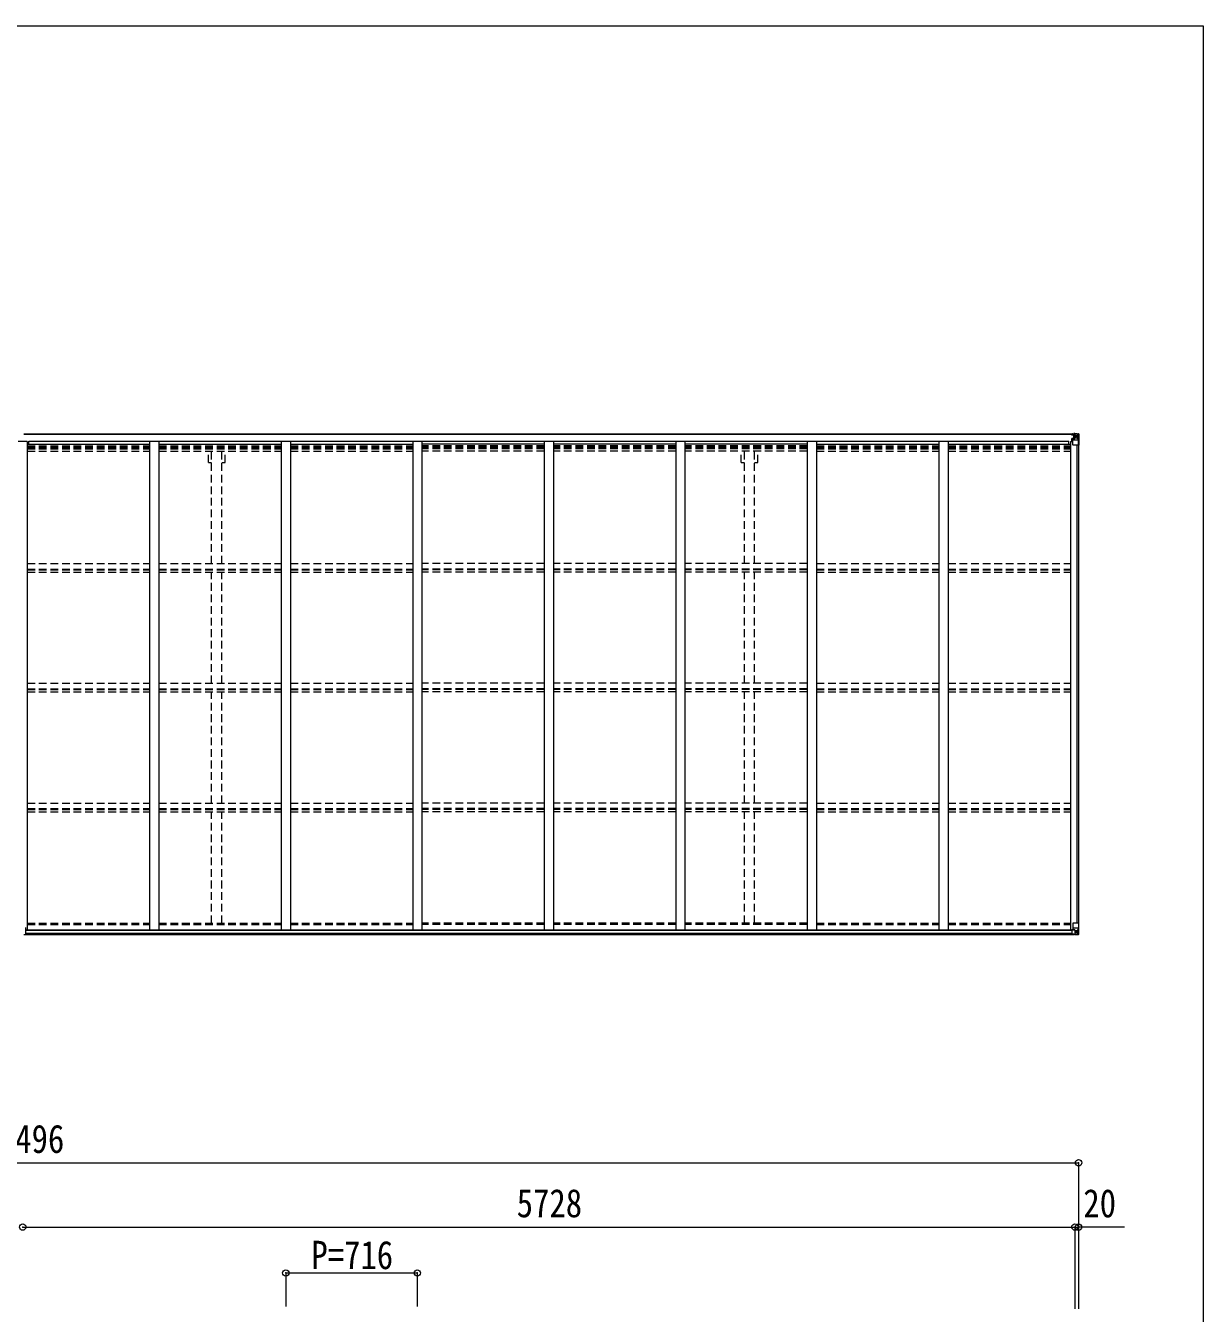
# Model space of a CAD drawing. Units: millimetres at full size, sheet at 1:35. Extents: x -9837 to 9837, y -6790 to 6790.
# Drawn here: x 2933 to 9343, y -216 to 6790 of the extents above; entities that cross this region are included whole.
import ezdxf
from ezdxf.enums import TextEntityAlignment as Align

# ---------------------------------------------------------------- set-up
doc = ezdxf.new("R2010")
doc.units = ezdxf.units.MM
doc.header["$LTSCALE"] = 35
doc.header["$PDMODE"] = 32
doc.header["$PDSIZE"] = 35
doc.linetypes.add('DASHED1', pattern=[1.8, 1.2, -0.6])
for name, color, linetype, lineweight in [('0-3_ELV2', 4, 'Continuous', 9), ('0-4_TABLE1', 6, 'Continuous', 9), ('0-6_OTH_LINE', 6, 'Continuous', 9), ('F-0_240', 7, 'Continuous', 9)]:
    doc.layers.add(name, color=color, linetype=linetype, lineweight=lineweight)
doc.styles.add('ＭＳ ゴシック', font='')
doc.styles.get('ＭＳ ゴシック').set_extended_font_data('MS Gothic')

msp = doc.modelspace()

# ---------------------------------------------------------------- linework, layer by layer
at = {"layer": '0-3_ELV2'}
for p, q in [((2922.63, 4569.13), (8642.63, 4569.13)), ((2922.63, 4566.98), (8642.63, 4566.98)), ((2941.13, 4527.01), (2891.13, 4527.01)), ((2941.13, 4527.01), (2941.13, 1870.9)), ((2941.13, 4513.33), (3607.13, 4513.33)), ((2948.63, 4513.33), (2948.63, 4528.84)), ((2948.63, 4528.84), (8611.63, 4528.84)), ((3607.13, 4528.82), (3607.13, 1870.9)), ((3657.13, 4528.82), (3657.13, 1870.9)), ((3657.13, 4513.33), (4323.13, 4513.33)), ((4323.13, 4528.82), (4323.13, 1870.9)), ((4373.13, 4528.82), (4373.13, 1870.9)), ((4373.13, 4513.33), (5039.13, 4513.33)), ((5039.13, 4528.82), (5039.13, 1870.9)), ((5089.13, 4528.82), (5089.13, 1870.9)), ((5755.13, 4513.33), (5089.13, 4513.33)), ((5755.13, 4528.82), (5755.13, 1870.9)), ((5805.13, 4528.82), (5805.13, 1870.9)), ((6471.13, 4513.33), (5805.13, 4513.33)), ((6471.13, 4528.82), (6471.13, 1870.9)), ((6521.13, 4528.82), (6521.13, 1870.9)), ((7187.13, 4513.33), (6521.13, 4513.33)), ((7187.13, 4528.82), (7187.13, 1870.9)), ((7237.13, 4528.82), (7237.13, 1870.9)), ((7237.13, 4513.33), (7903.13, 4513.33)), ((7903.13, 4528.82), (7903.13, 1870.9)), ((7953.13, 4528.82), (7953.13, 1870.9)), ((7953.13, 4513.33), (8619.13, 4513.33)), ((8611.63, 4513.33), (8611.63, 4528.84)), ((8619.13, 4527.01), (8619.13, 1870.9)), ((8619.13, 4527.01), (8632.13, 4527.01)), ((8654.43, 4508.36), (8654.43, 1906.92)), ((8664.13, 4508.36), (8664.13, 1906.92)), ((2922.63, 1845.13), (8637.63, 1845.13)), ((2932.63, 1870.9), (8639.4, 1870.9)), ((2932.63, 1868.64), (8627.63, 1868.64)), ((2932.63, 1853.02), (8627.63, 1853.02))]:
    msp.add_line(p, q, dxfattribs=at)
at = {"layer": '0-3_ELV2', "linetype": 'DASHED1'}
for p, q in [((2941.13, 4504.93), (3607.13, 4504.93)), ((2941.13, 4496.73), (3607.13, 4496.73)), ((2941.13, 4492.8), (3607.13, 4492.8)), ((2941.13, 4487.72), (3607.13, 4487.72)), ((3657.13, 4504.93), (4323.13, 4504.93)), ((3657.13, 4496.73), (4323.13, 4496.73)), ((3657.13, 4492.8), (4323.13, 4492.8)), ((3657.13, 4487.72), (4323.13, 4487.72)), ((4373.13, 4504.93), (5039.13, 4504.93)), ((4373.13, 4496.73), (5039.13, 4496.73)), ((4373.13, 4492.8), (5039.13, 4492.8)), ((4373.13, 4487.72), (5039.13, 4487.72)), ((5755.13, 4504.93), (5089.13, 4504.93)), ((5755.13, 4496.73), (5089.13, 4496.73)), ((5755.13, 4492.8), (5089.13, 4492.8)), ((5755.13, 4487.72), (5089.13, 4487.72)), ((6471.13, 4504.93), (5805.13, 4504.93)), ((6471.13, 4496.73), (5805.13, 4496.73)), ((6471.13, 4492.8), (5805.13, 4492.8)), ((6471.13, 4487.72), (5805.13, 4487.72)), ((7187.13, 4504.93), (6521.13, 4504.93)), ((7187.13, 4496.73), (6521.13, 4496.73)), ((7187.13, 4492.8), (6521.13, 4492.8)), ((7187.13, 4487.72), (6521.13, 4487.72)), ((7237.13, 4504.93), (7903.13, 4504.93)), ((7237.13, 4496.73), (7903.13, 4496.73)), ((7237.13, 4492.8), (7903.13, 4492.8)), ((7237.13, 4487.72), (7903.13, 4487.72)), ((7953.13, 4504.93), (8619.13, 4504.93)), ((7953.13, 4496.73), (8619.13, 4496.73)), ((7953.13, 4492.8), (8619.13, 4492.8)), ((7953.13, 4487.72), (8619.13, 4487.72)), ((2941.13, 4474.72), (3607.13, 4474.72)), ((3657.13, 4474.72), (4323.13, 4474.72)), ((3926.93, 4413.13), (3926.93, 4474.72)), ((3944.63, 3863.6), (3944.63, 4474.72)), ((3999.63, 3863.6), (3999.63, 4474.72)), ((4017.33, 4413.13), (4017.33, 4474.72)), ((4373.13, 4474.72), (5039.13, 4474.72)), ((5755.13, 4474.72), (5089.13, 4474.72)), ((6471.13, 4474.72), (5805.13, 4474.72)), ((7187.13, 4474.72), (6521.13, 4474.72)), ((6826.93, 4413.13), (6826.93, 4474.72)), ((6844.63, 3863.6), (6844.63, 4474.72)), ((6899.63, 3863.6), (6899.63, 4474.72)), ((6917.33, 4413.13), (6917.33, 4474.72)), ((7237.13, 4474.72), (7903.13, 4474.72)), ((7953.13, 4474.72), (8619.13, 4474.72)), ((3926.93, 4413.13), (3944.63, 4413.13)), ((3999.63, 4413.13), (4017.33, 4413.13)), ((6826.93, 4413.13), (6844.63, 4413.13)), ((6899.63, 4413.13), (6917.33, 4413.13)), ((2941.13, 3863.6), (3607.1, 3863.6)), ((3657.13, 3863.6), (4323.1, 3863.6)), ((4373.13, 3863.6), (5039.1, 3863.6)), ((5755.13, 3863.6), (5089.13, 3863.6)), ((6471.13, 3863.6), (5805.13, 3863.6)), ((7187.1, 3863.6), (6521.13, 3863.6)), ((7237.13, 3863.6), (7903.13, 3863.6)), ((7953.13, 3863.6), (8619.1, 3863.6)), ((2941.13, 3833.87), (3607.1, 3833.87)), ((2941.13, 3829.32), (3607.1, 3829.32)), ((2941.13, 3816.31), (3607.1, 3816.31)), ((3657.13, 3833.87), (4323.1, 3833.87)), ((3657.13, 3829.32), (4323.1, 3829.32)), ((3657.13, 3816.31), (4323.1, 3816.31)), ((3944.63, 3211.82), (3944.63, 3816.31)), ((3999.63, 3211.82), (3999.63, 3816.31)), ((4373.13, 3833.87), (5039.1, 3833.87)), ((4373.13, 3829.32), (5039.1, 3829.32)), ((4373.13, 3816.31), (5039.1, 3816.31)), ((5755.13, 3833.87), (5089.13, 3833.87)), ((5755.13, 3829.32), (5089.13, 3829.32)), ((5755.13, 3816.31), (5089.13, 3816.31)), ((6471.13, 3833.87), (5805.13, 3833.87)), ((6471.13, 3829.32), (5805.13, 3829.32)), ((6471.13, 3816.31), (5805.13, 3816.31)), ((7187.1, 3833.87), (6521.13, 3833.87)), ((7187.1, 3829.32), (6521.13, 3829.32)), ((7187.1, 3816.31), (6521.13, 3816.31)), ((6844.63, 3211.82), (6844.63, 3816.31)), ((6899.63, 3211.82), (6899.63, 3816.31)), ((7237.13, 3833.87), (7903.13, 3833.87)), ((7237.13, 3829.32), (7903.13, 3829.32)), ((7237.13, 3816.31), (7903.13, 3816.31)), ((7953.13, 3833.87), (8619.1, 3833.87)), ((7953.13, 3829.32), (8619.1, 3829.32)), ((7953.13, 3816.31), (8619.1, 3816.31)), ((2941.13, 3211.94), (3607.1, 3211.94)), ((2941.13, 3182.21), (3607.1, 3182.21)), ((2941.13, 3177.66), (3607.1, 3177.66)), ((2941.13, 3164.65), (3607.1, 3164.65)), ((3657.13, 3211.94), (4323.1, 3211.94)), ((3657.13, 3182.21), (4323.1, 3182.21)), ((3657.13, 3177.66), (4323.1, 3177.66)), ((3657.13, 3164.65), (4323.1, 3164.65)), ((3944.63, 2560.16), (3944.63, 3163.45)), ((3999.63, 2560.16), (3999.63, 3163.45)), ((4373.13, 3211.94), (5039.1, 3211.94)), ((4373.13, 3182.21), (5039.1, 3182.21)), ((4373.13, 3177.66), (5039.1, 3177.66)), ((4373.13, 3164.65), (5039.1, 3164.65)), ((5755.13, 3211.94), (5089.13, 3211.94)), ((5755.13, 3182.21), (5089.13, 3182.21)), ((5755.13, 3177.66), (5089.13, 3177.66)), ((5755.13, 3164.65), (5089.13, 3164.65)), ((6471.13, 3211.94), (5805.13, 3211.94)), ((6471.13, 3182.21), (5805.13, 3182.21)), ((6471.13, 3177.66), (5805.13, 3177.66)), ((6471.13, 3164.65), (5805.13, 3164.65)), ((7187.1, 3211.94), (6521.13, 3211.94)), ((7187.1, 3182.21), (6521.13, 3182.21)), ((7187.1, 3177.66), (6521.13, 3177.66)), ((7187.1, 3164.65), (6521.13, 3164.65)), ((6844.63, 2560.16), (6844.63, 3163.45)), ((6899.63, 2560.16), (6899.63, 3163.45)), ((7237.13, 3211.94), (7903.13, 3211.94)), ((7237.13, 3182.21), (7903.13, 3182.21)), ((7237.13, 3177.66), (7903.13, 3177.66)), ((7237.13, 3164.65), (7903.13, 3164.65)), ((7953.13, 3211.94), (8619.1, 3211.94)), ((7953.13, 3182.21), (8619.1, 3182.21)), ((7953.13, 3177.66), (8619.1, 3177.66)), ((7953.13, 3164.65), (8619.1, 3164.65)), ((2941.13, 2560.28), (3607.1, 2560.28)), ((2941.13, 2530.55), (3607.1, 2530.55)), ((2941.13, 2526), (3607.1, 2526)), ((3657.13, 2560.28), (4323.1, 2560.28)), ((3657.13, 2530.55), (4323.1, 2530.55)), ((3657.13, 2526), (4323.1, 2526)), ((4373.13, 2560.28), (5039.1, 2560.28)), ((4373.13, 2530.55), (5039.1, 2530.55)), ((4373.13, 2526), (5039.1, 2526)), ((5755.13, 2560.28), (5089.13, 2560.28)), ((5755.13, 2530.55), (5089.13, 2530.55)), ((5755.13, 2526), (5089.13, 2526)), ((6471.13, 2560.28), (5805.13, 2560.28)), ((6471.13, 2530.55), (5805.13, 2530.55)), ((6471.13, 2526), (5805.13, 2526)), ((7187.1, 2560.28), (6521.13, 2560.28)), ((7187.1, 2530.55), (6521.13, 2530.55)), ((7187.1, 2526), (6521.13, 2526)), ((7237.13, 2560.28), (7903.13, 2560.28)), ((7237.13, 2530.55), (7903.13, 2530.55)), ((7237.13, 2526), (7903.13, 2526)), ((7953.13, 2560.28), (8619.1, 2560.28)), ((7953.13, 2530.55), (8619.1, 2530.55)), ((7953.13, 2526), (8619.1, 2526)), ((2941.13, 2512.99), (3607.1, 2512.99)), ((3657.13, 2512.99), (4323.1, 2512.99)), ((3944.63, 1907.07), (3944.63, 2511.79)), ((3999.63, 1907.07), (3999.63, 2511.79)), ((4373.13, 2512.99), (5039.1, 2512.99)), ((5755.13, 2512.99), (5089.13, 2512.99)), ((6471.13, 2512.99), (5805.13, 2512.99)), ((7187.1, 2512.99), (6521.13, 2512.99)), ((6844.63, 1907.07), (6844.63, 2511.79)), ((6899.63, 1907.07), (6899.63, 2511.79)), ((7237.13, 2512.99), (7903.13, 2512.99)), ((7953.13, 2512.99), (8619.1, 2512.99)), ((2941.13, 1907.07), (3607.13, 1907.07)), ((2941.13, 1898.73), (3607.13, 1898.73)), ((3657.13, 1907.07), (4323.13, 1907.07)), ((3657.13, 1898.73), (4323.13, 1898.73)), ((4373.13, 1907.07), (5039.13, 1907.07)), ((4373.13, 1898.73), (5039.13, 1898.73)), ((5755.13, 1907.07), (5089.13, 1907.07)), ((5755.13, 1898.73), (5089.13, 1898.73)), ((6471.13, 1907.07), (5805.13, 1907.07)), ((6471.13, 1898.73), (5805.13, 1898.73)), ((7187.13, 1907.07), (6521.13, 1907.07)), ((7187.13, 1898.73), (6521.13, 1898.73)), ((7237.13, 1907.07), (7903.13, 1907.07)), ((7237.13, 1898.73), (7903.13, 1898.73)), ((7953.13, 1907.07), (8619.13, 1907.07)), ((7953.13, 1898.73), (8619.13, 1898.73))]:
    msp.add_line(p, q, dxfattribs=at)
at = {"layer": '0-4_TABLE1'}
for p, q in [((8626.13, 4564.37), (8626.13, 4566.98)), ((8632.13, 4566.06), (8626.13, 4566.06)), ((8627.13, 4566.98), (8627.13, 4566.06)), ((8627.13, 4564.33), (8642.14, 4564.2)), ((8632.33, 4569.56), (8630.64, 4569.13)), ((8642.14, 4564.36), (8632.13, 4564.45)), ((8632.33, 4569.56), (8632.63, 4569.56)), ((8632.63, 4569.56), (8632.63, 4569.13)), ((8634.13, 4565.29), (8634.13, 4566.98)), ((8634.13, 4566.32), (8642.13, 4566.32)), ((8634.13, 4566.29), (8642.13, 4566.29)), ((8634.13, 4565.29), (8642.63, 4565.29)), ((8637.63, 4569.13), (8637.63, 4571.75)), ((8637.63, 4571.75), (8665.19, 4570.07)), ((8644.13, 4570.47), (8637.63, 4570.87)), ((8637.63, 4569.94), (8642.63, 4569.86)), ((8638.63, 4544.25), (8638.63, 4564.22)), ((8642.52, 4563.99), (8638.63, 4563.99)), ((8638.63, 4560.36), (8642.63, 4560.36)), ((8642.13, 4566.32), (8642.13, 4564.36)), ((8642.14, 4564.2), (8642.14, 4564.36)), ((8642.63, 4565.65), (8644.13, 4565.65)), ((8642.63, 4562.11), (8656.13, 4562.11)), ((8644.13, 4545.26), (8644.13, 4571.36)), ((8644.13, 4571.24), (8656.13, 4570.46)), ((8650.65, 4554.92), (8650.65, 4553.96)), ((8658.46, 4562.06), (8656.13, 4562.12)), ((8656.22, 4570.45), (8664.15, 4569.98)), ((8658.46, 4548.59), (8658.46, 4562.06)), ((8659.32, 4565.57), (8662.05, 4569.23)), ((8663.29, 4569.01), (8663.29, 4568.94)), ((8663.29, 4508.36), (8663.29, 4568.94)), ((8665.19, 4570.02), (8665.19, 4570.06)), ((8666.13, 4569.07), (8666.13, 4508.36)), ((8632.68, 4543.27), (8627.63, 4543.23)), ((8627.63, 4527.01), (8627.63, 4543.23)), ((8627.63, 4541.51), (8632.13, 4541.48)), ((8627.63, 4531.36), (8632.13, 4531.36)), ((8628.63, 4543.23), (8628.63, 4541.5)), ((8632.13, 4509.36), (8632.13, 4542.45)), ((8656.13, 4535.02), (8632.13, 4535.02)), ((8643.31, 4545), (8632.96, 4543.35)), ((8632.96, 4542.71), (8643.31, 4544.37)), ((8632.96, 4543.35), (8632.96, 4542.71)), ((8666.13, 4508.36), (8633.13, 4508.36)), ((8638.63, 4552.15), (8642.63, 4552.15)), ((8642.63, 4548.56), (8656.13, 4548.56)), ((8643.31, 4544.37), (8643.31, 4545)), ((8656.13, 4548.56), (8658.46, 4548.59)), ((8656.13, 4548.56), (8656.13, 4548.56)), ((8662.74, 4535.24), (8656.13, 4535.02)), ((8662.74, 4535.24), (8658.6, 4547.32)), ((8632.13, 1905.92), (8632.13, 1872.82)), ((8666.13, 1906.92), (8633.13, 1906.92)), ((8663.29, 1906.92), (8663.29, 1846.34)), ((8666.13, 1846.21), (8666.13, 1906.92)), ((2932.63, 1848.99), (2932.63, 1881.31)), ((2932.63, 1848.99), (2932.63, 1848.95)), ((8627.63, 1869.77), (8627.63, 1849.61)), ((8637.63, 1870.71), (8628.63, 1870.68)), ((8628.63, 1848.9), (8637.63, 1848.84)), ((8656.13, 1880.25), (8632.13, 1880.25)), ((8632.96, 1872.57), (8643.31, 1870.91)), ((8632.96, 1871.93), (8632.96, 1872.57)), ((8640.61, 1870.71), (8632.96, 1871.93)), ((8644.13, 1870.71), (8637.63, 1870.71)), ((8637.63, 1843.52), (8637.63, 1849.47)), ((8643.31, 1870.91), (8643.31, 1870.71)), ((8644.13, 1870.71), (8644.13, 1843.92)), ((8644.13, 1866.72), (8656.13, 1866.72)), ((8656.13, 1853.16), (8644.13, 1853.16)), ((8644.13, 1844.04), (8656.13, 1844.82)), ((8651.61, 1860.36), (8651.61, 1861.32)), ((8662.74, 1880.04), (8656.13, 1880.25)), ((8656.13, 1866.72), (8656.13, 1866.72)), ((8656.13, 1866.72), (8658.46, 1866.69)), ((8658.46, 1853.22), (8656.13, 1853.16)), ((8656.22, 1844.83), (8664.15, 1845.3)), ((8658.46, 1866.69), (8658.46, 1853.22)), ((8662.74, 1880.04), (8658.6, 1867.96)), ((8659.32, 1849.71), (8662.05, 1846.04)), ((8663.29, 1846.27), (8663.29, 1846.34)), ((8665.19, 1845.25), (8665.19, 1845.21))]:
    msp.add_line(p, q, dxfattribs=at)
for points in [[(8632.13, 4566.06), (8632.13, 4564.44), (8626.13, 4564.49)], [(8637.63, 4570.36), (8642.63, 4570.36), (8642.63, 4544.89)], [(8649.69, 4556.84), (8648.73, 4556.84), (8648.73, 4555.88), (8649.69, 4555.88)], [(8651.61, 4557.8), (8651.61, 4558.76), (8650.65, 4558.76), (8650.65, 4557.8)], [(8650.65, 4553.96), (8651.61, 4553.96), (8651.61, 4554.92)], [(8652.57, 4555.88), (8653.53, 4555.88), (8653.53, 4556.84), (8652.57, 4556.84)], [(8627.63, 1849.61), (8627.64, 1849.5), (8637.63, 1849.47)], [(8665.19, 1845.21), (8656.13, 1844.66), (8637.63, 1843.52)], [(8649.69, 1859.4), (8648.73, 1859.4), (8648.73, 1858.44), (8649.69, 1858.44)], [(8651.61, 1861.32), (8650.65, 1861.32), (8650.65, 1860.36)], [(8650.65, 1857.48), (8650.65, 1856.52), (8651.61, 1856.52), (8651.61, 1857.48)], [(8652.57, 1858.44), (8653.53, 1858.44), (8653.53, 1859.4), (8652.57, 1859.4)]]:
    msp.add_lwpolyline(points, dxfattribs=at)
for centre in [(8651.13, 4556.36), (8651.13, 1858.92)]:
    msp.add_circle(centre, 5.3, dxfattribs=at)
for centre, radius, start, end in [((8626.99, 4572.02), 7.69, 263.56574, 271.03001), ((8642.13, 4566.82), 0.5, 270.00309, 0.00198), ((8642.13, 4566.79), 0.5, 269.99891, 359.99891), ((8642.13, 4563.86), 0.5, 359.95536, 89.47105), ((8642.12, 4563.68), 0.513, 358.95293, 88.11972), ((8649.69, 4557.8), 0.96, 270, 0), ((8649.69, 4554.92), 0.96, 0, 90), ((8652.57, 4557.8), 0.96, 180, 270), ((8652.57, 4554.92), 0.96, 90, 180), ((8663.98, 4582.68), 12.7, 264.89689, 270.75534), ((8662.01, 4569.06), 1.28, 357.54105, 48.82169), ((8665.13, 4569.07), 0.999, 0.04917, 86.5576), ((8665.13, 4569.07), 1, 359.99921, 86.49983), ((8665.13, 4569.03), 0.999, 0.04917, 86.5576), ((8633.07, 4542.42), 0.937, 96.73234, 177.67791), ((8633.07, 4541.78), 0.937, 96.73234, 177.67791), ((8633.13, 4509.36), 1, 180, 270), ((8643.2, 4545.93), 0.937, 276.73234, 357.67791), ((8643.2, 4545.3), 0.937, 276.73234, 357.67791), ((8633.13, 1905.92), 1, 90, 180), ((2931.63, 1881.31), 1, 0, 90), ((8633.07, 1873.5), 0.937, 182.32209, 263.26766), ((8633.07, 1872.86), 0.937, 182.32209, 263.26766), ((8643.2, 1869.98), 0.937, 50.93398, 83.26766), ((8649.69, 1860.36), 0.96, 270, 0), ((8649.69, 1857.48), 0.96, 0, 90), ((8652.57, 1860.36), 0.96, 180, 270), ((8652.57, 1857.48), 0.96, 90, 180), ((8662, 1846.21), 1.28, 311.17831, 2.45895), ((8663.98, 1832.6), 12.7, 89.24466, 95.10311), ((8665.13, 1846.25), 0.999, 273.4424, 359.95083), ((8665.13, 1846.21), 0.999, 273.4424, 359.95083), ((8665.13, 1846.21), 1, 273.50017, 0.00079)]:
    msp.add_arc(centre, radius, start, end, dxfattribs=at)
for centre, major_axis, ratio, start_param, end_param in [((8737.88, 4562.11), (-81.75, 0), 0.061163, 6.2824128, 6.2831853), ((8661.33, 4561.98), (-0.03, 5), 0.573921, 0.7672717, 1.551125), ((8663, 4567.05), (0.02, 3), 0.466854, 0.125683, 0.7596956), ((8663.19, 4570.15), (-2, 0.12), 0.060933, 2.0712557, 3.1453404), ((8464.19, 4582.38), (-201, 12.36), 0.060933, 3.1453404, 3.145839), ((8659.87, 4548.61), (0, 3), 0.468246, 1.5772882, 2.0127935), ((8662.02, 4537.59), (-0.85, 2.32), 0.403757, 3.0087805, 3.9744392), ((8628.63, 1869.77), (-1, -0.021), 0.906239, 4.6936843, 6.2644806), ((8628.63, 1849.6), (-1, 0.012), 0.707053, 0.1587743, 1.5795216), ((8737.88, 1853.16), (-81.75, 0), 0.061163, 0, 0.0007725), ((8661.33, 1853.3), (-0.03, -5), 0.573921, 4.7320603, 5.5159136), ((8659.87, 1866.67), (0, -3), 0.468246, 4.2703918, 4.7058971), ((8663, 1848.23), (0.02, -3), 0.466854, 5.5234897, 6.1575023), ((8662.02, 1877.69), (-0.85, -2.32), 0.403757, 2.3087461, 3.2744049), ((8663.19, 1845.13), (-2, -0.12), 0.060933, 3.1378449, 4.2119296), ((8464.19, 1832.9), (-201, -12.36), 0.060933, 3.1373463, 3.1378449)]:
    msp.add_ellipse(centre, major_axis=major_axis, ratio=ratio, start_param=start_param, end_param=end_param, dxfattribs=at)
at = {"layer": '0-6_OTH_LINE'}
for p, q in [((-2831.87, 603.15), (8664.13, 603.15)), ((8664.13, 603.15), (8664.13, -189.5)), ((2916.13, 253.15), (8644.13, 253.15)), ((8644.13, 253.15), (8644.13, -192.26)), ((8644.13, 253.15), (8664.13, 253.15)), ((8664.13, 253.15), (8664.13, -192.26)), ((4348.13, 3.15), (4348.13, -179.31)), ((4348.13, 3.15), (5064.13, 3.15)), ((5064.13, 3.15), (5064.13, -179.31))]:
    msp.add_line(p, q, dxfattribs=at)
at = {"layer": '0-6_OTH_LINE', "lineweight": 18}
msp.add_line((8912.97, 253.15), (8664.13, 253.15), dxfattribs=at)
at = {"layer": '0-6_OTH_LINE'}
for p in [(8664.13, 603.15), (2916.13, 253.15), (8644.13, 253.15), (8664.13, 253.15), (4348.13, 3.15), (5064.13, 3.15)]:
    msp.add_point(p, dxfattribs=at)
at = {"layer": 'F-0_240', "color": 5}
for p, q in [((-9837.4, 6790), (9342.6, 6790)), ((9342.6, 6790), (9342.6, -6790))]:
    msp.add_line(p, q, dxfattribs=at)

# ---------------------------------------------------------------- texts
at = {"layer": '0-6_OTH_LINE', "color": 7, "style": 'ＭＳ ゴシック', "width": 0.85}
for s, p in [('11496', (2697.38, 610.15)), ('5728', (5605.13, 260.15)), ('20', (8689.71, 259.72)), ('P=716', (4487.38, -21.85))]:
    msp.add_text(s, height=154, dxfattribs=at).set_placement(p, align=Align.BOTTOM_LEFT)

doc.saveas('drawing.dxf')
